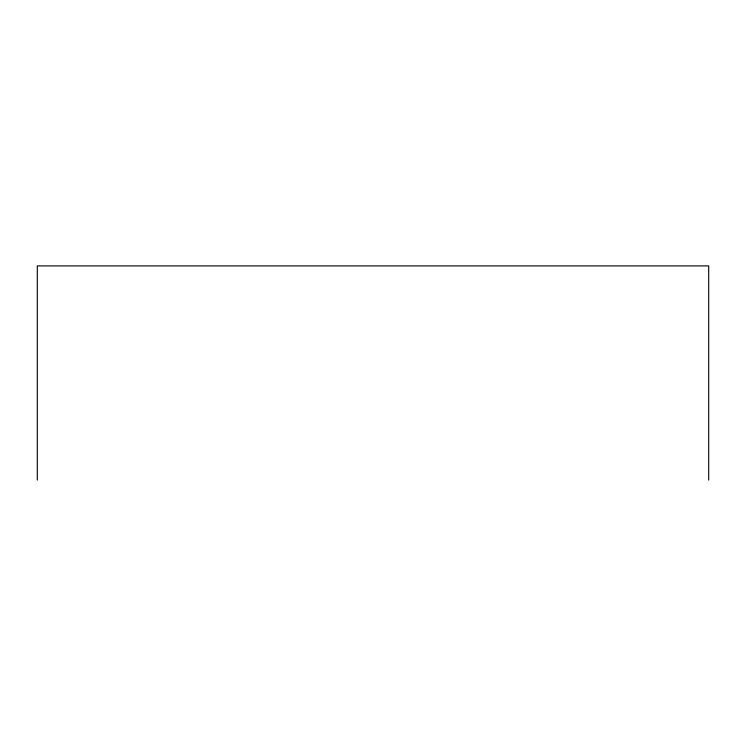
<?xml version="1.0" encoding="UTF-8"?>
<svg xmlns="http://www.w3.org/2000/svg" width="746" height="746" viewBox="0 0 746 746"><rect width="100%" height="100%" fill="white"/><g stroke="black" fill="none" stroke-linecap="round" stroke-linejoin="round"><path stroke-width="1.12" d="M708.7 480.098L708.7 265.902L37.3 265.902L37.3 480.098"/></g></svg>
